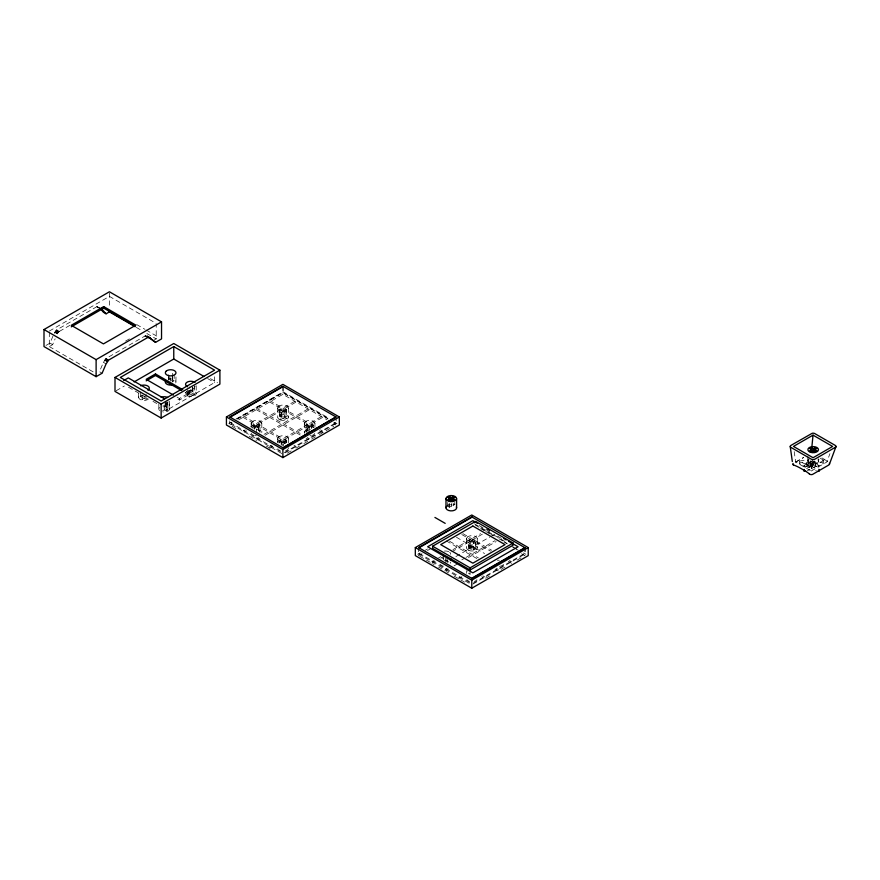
<?xml version="1.0" encoding="UTF-8"?>
<svg xmlns="http://www.w3.org/2000/svg" width="880" height="880" viewBox="0 0 880 880"><rect width="100%" height="100%" fill="white"/><g stroke="black" fill="none" stroke-linecap="round" stroke-linejoin="round"><path stroke-width="0.66" stroke-dasharray="4.4 3.3" d="M811.998 466.125C809.842 458.645 818.323 467.346 813.252 467.379C810.37 466.026 813.791 465.322 814.275 467.379M812.526 465.201C809.71 459.932 819.72 461.131 814.924 465.102C811.085 466.323 813.527 463.507 815.694 464.651M815.584 466.169L815.914 466.213A10.164 5.863 0 0 0 816.453 466.257C827.959 464.31 822.448 460.438 814.484 462.968A10.802 6.237 0 0 0 814.121 463.199L813.967 460.504L813.901 463.342M815.694 466.191L815.694 463.441L819.027 463.221L823.295 460.658L818.433 459.591M811.503 467.962L811.503 465.201L811.492 468.028A11.22 6.479 0 0 1 811.415 468.479L807.4 470.745M811.525 465.333L811.536 468.16A10.67 6.16 0 0 0 811.624 468.468L816.398 470.833M799.766 461.098C802.736 460.57 810.216 458.117 808.632 463.298A10.571 6.105 0 0 1 808.335 462.957L808.071 461.417L809.292 459.745M812.009 460.812L811.932 464.299L810.81 464.31L811.459 462.814L814 464.838M807.961 462.154L808.214 458.711M810.678 463.771L810.689 460.856M812.031 460.999L811.393 461.956L810.678 461.043M810.282 465.223L810.293 462.374L808.885 461.846A3.608 2.068 -3.2 0 0 807.994 461.769C801.196 466.785 817.399 465.168 807.081 464.739M807.29 466.246L807.07 466.279A10.659 6.149 0 0 1 806.432 466.356C795.773 465.047 799.029 460.416 808.17 463.023A11.077 6.402 0 0 1 808.621 463.298L807.983 459.723M794.211 451.638L795.663 462.055L811.217 471.031L812.702 460.394M811.459 465.465L813.054 467.148L817.421 468.952M804.144 467.016L804.496 465.608A5.478 3.08 -0.5 0 1 804.804 464.948L807.202 463.518L806.982 466.334A10.582 6.105 0 0 0 806.509 466.477L805.068 467.346M810.887 466.246C808.874 470.041 807.136 464.343 809.853 463.364C812.966 463.342 810.128 466.631 808.687 467.434M810.887 463.452L808.676 464.53M811.217 471.031L826.815 462.022L829.939 453.64M45.991 345.422L49.984 343.123L53.966 333.795L56.628 329.923L96.778 306.735L98.505 306.856M49.313 332.365L49.313 346.577L52.646 344.663L55.132 338.833M146.377 335.896L144.914 336.061L106.084 358.479L103.433 362.351L99.44 371.679L102.102 373.219M815.914 463.474C817.399 463.485 814.132 463.837 815.793 466.224A11.099 6.413 0 0 1 816.387 466.378L818.158 467.533M815.694 461.868L812.515 462.319M69.916 325.325L59.29 331.452L57.354 333.905L54.692 332.376M813.956 463.287L814.011 463.232A11.154 6.435 0 0 0 814.319 462.891L814.154 460.823M799.59 461.186L799.37 463.474M195.25 386.089L195.107 386.199A5.313 3.069 0 0 1 194.81 386.408M812.24 463.155L812.031 463.76M141.977 395.395L140.481 396.33L142.461 397.386L140.547 398.585L142.175 399.443L144.089 398.244L144.089 395.604M172.513 373.296L172.513 379.896L170.621 381.084L170.621 377.124M144.089 398.244L146.058 399.278L147.554 398.343M194.447 387.926L192.951 388.861L192.951 395.461L190.982 394.427L189.079 395.626L187.451 394.768L187.451 389.488M166.012 401.61L166.012 406.89L164.12 408.089L164.12 405.449M187.451 394.768L189.365 393.569L189.365 386.958M189.365 393.569L187.385 392.513L188.87 391.578L190.85 392.623L192.753 391.424L192.753 384.824M162.338 411.092L164.252 409.893L164.252 404.613M164.252 409.893L166.221 410.927L166.221 404.327L167.717 403.392L167.717 409.992L165.748 408.947L167.64 407.748L167.64 401.148M194.37 385.682L194.447 394.526L192.478 393.481L194.37 392.282L192.753 391.424M166.221 410.927L167.717 409.992M192.951 395.461L194.447 394.526M49.313 331.078L109.417 296.373L156.211 323.4M125.576 341.088L130.284 338.36M152.889 340.824L156.211 338.899L156.211 324.687M116.182 390.731L124.41 385.979M164.56 404.096L169.114 401.467L169.114 408.837L164.45 406.142M177.045 397.144L179.421 398.508L188.727 393.14L188.727 394.669L179.421 400.048L175.857 397.991M169.114 408.837L214.588 382.58L214.588 375.122M235.939 419.1L283.162 391.842L328.955 418.264M228.778 423.643L231.121 422.29M237.006 418.891L282.887 392.403L328.757 418.902M281.776 453.508L229.768 423.467L231.979 422.191M237.512 419.001L282.887 392.799L328.262 419.001M229.768 425.007L231.979 423.731M238.623 419.892L282.887 394.339L327.151 419.903M253.055 428.901L253.055 424.941L254.617 424.039L254.617 429.319M281.512 417.307L279.62 416.207L279.62 409.607L281.182 408.705L281.182 415.305L283.085 416.405L285.065 415.261L286.616 416.163L284.636 417.307L284.636 410.707L286.616 409.552L285.065 408.661L283.085 409.805L283.074 418.209L281.072 419.364L279.51 418.462L279.51 411.862L281.512 410.707L281.512 417.307L279.51 418.462M243.045 431.134L245.256 429.858M250.789 426.668L296.164 400.466M244.156 432.036L246.367 430.76M251.9 427.559L296.164 402.006M254.958 428.681L254.958 426.041L252.956 427.196L254.507 428.098L256.509 426.943L258.401 428.032L259.963 427.13M259.963 432.41L260.062 424.897L258.5 423.995L256.52 425.139L256.509 432.223M260.062 424.897L258.071 426.041L258.071 430.001M279.51 411.862L281.072 412.764L283.074 411.609L284.966 412.698L286.528 411.796M279.62 416.207L281.182 415.305M283.074 418.209L284.966 419.298L286.528 418.396L286.616 409.552M256.322 438.812L258.533 437.536M264.066 434.335L309.441 408.133M259.644 438.427L256.322 440.341L247.467 435.226M265.177 435.237L309.441 409.673M279.62 442.926L279.62 440.286L281.182 439.384L281.182 444.664M308.088 432.652L306.185 431.552L306.185 424.952L307.747 424.05L307.747 430.65L309.65 431.739M269.599 446.479L271.821 445.203M277.354 442.002L322.729 415.811M269.599 448.008L272.921 446.094M278.454 442.904L322.729 417.34M281.523 444.026L281.523 441.386L279.521 442.541L281.072 443.432L283.074 442.277L284.966 443.377L286.528 442.464M286.627 442.871L286.627 440.231L285.065 439.329L283.085 440.484L283.074 447.568M306.086 432.487L306.086 427.207L308.088 426.041L308.088 431.332M313.192 427.537L313.192 424.897L311.63 423.995L309.65 425.139L309.639 432.223M286.627 440.231L284.647 441.375L284.647 444.015M306.086 427.207L307.637 428.098L309.639 426.943L311.531 428.032L313.093 427.13M313.192 424.897L311.212 426.041L311.212 428.681M306.185 431.552L307.747 430.65M284.339 452.507L336.281 422.51L335.995 418.363M285.098 452.87L336.006 423.478L335.995 422.323M287.309 453.123L293.953 449.295M299.486 446.094L296.164 448.019L293.953 446.732M303.908 443.542L309.441 440.352L306.13 438.427M311.663 439.065L318.296 435.237M319.407 434.599L333.795 426.283M447.777 502.392L447.777 506.352L449.779 505.197L447.887 504.108M447.777 506.352L449.339 507.254L451.341 506.099L453.233 507.188L453.233 503.228M452.903 505.197L454.883 504.042M417.67 554.268L420.013 552.904M425.293 550.253L427.504 548.977M421.971 553.707L418.66 555.621L418.66 548.878M427.504 550.517L430.826 548.592M468.512 540.232L470.074 539.33L470.074 545.93L471.966 547.03L473.957 545.875L475.508 546.777L475.508 540.177L473.957 539.275L471.966 540.419L471.966 548.823L469.964 549.978L468.402 549.087L468.512 540.232L470.404 541.332L470.404 547.932L468.402 549.087M431.937 561.759L434.148 560.483M438.57 557.931L440.792 556.644M452.958 549.615L480.634 533.643M431.937 563.299L435.259 561.374M440.792 558.184L444.103 556.27M451.858 551.793L482.845 533.907M470.404 541.332L468.402 542.487L469.964 543.378L471.966 542.223L473.847 543.312L475.42 542.41L475.42 549.01L473.847 549.923L471.966 548.823M475.508 540.177L473.528 541.321L473.528 547.921L475.42 549.01M470.074 545.93L468.512 546.832L470.404 547.932M445.412 562.364L447.392 561.209L448.954 562.111M455.895 556.556L489.841 536.965M490.974 536.305L494.362 534.347L501.402 538.406M473.528 547.921L475.508 546.777M445.214 569.426L447.425 568.15M461.813 559.845L465.135 557.931M466.246 557.293L495.022 540.672M448.536 569.052L445.214 570.966L438.57 567.127M454.069 565.851L457.391 563.937M468.457 557.546L496.122 541.574M458.491 578.633L461.813 576.719M473.231 583.121L525.173 553.135L525.173 547.844M472.879 584.133L524.898 554.092M489.478 576.081L485.056 578.633L481.734 576.719M504.977 567.138L498.333 570.966L495.022 569.052M517.154 560.109L523.798 556.27M795.663 462.055L803.462 457.545M795.707 462.099L803.66 457.512M807.466 461.824L809.897 462.616M811.646 465.773L806.3 468.325M806.751 463.584L803.836 463.397L799.414 461.593M448.69 551.683L448.316 551.518A5.313 3.069 0 0 0 444.268 551.078M816.464 463.694L818.158 464.97L818.983 467.434M172.513 379.896L174.141 380.754L172.249 381.942L172.249 375.342M166.012 406.89L167.64 407.748M820.149 458.172L826.815 462.022M334.642 422.301L336.996 423.654M333.795 422.202L336.006 423.478M333.795 423.731L336.006 425.007M269.599 400.466L314.985 426.668M320.518 429.869L322.729 431.145M136.653 324.544L144.947 329.329M146.135 330.011L159.159 337.535M269.599 402.006L313.874 427.57M319.407 430.76L322.729 432.674M279.62 409.607L281.512 410.707M306.185 424.952L308.088 426.041M136.323 327.415L142.175 330.792M146.85 333.498L156.211 338.899M479.138 525.558L492.019 532.994M474.408 523.82L507.463 542.905M97.317 306.669L99.968 308.209M97.053 306.691L99.704 308.231M475.299 525.063L489.423 533.214M490.589 533.896L494.12 535.931M498.828 538.648L507.067 543.411M512.941 546.799L517.649 549.527M523.534 552.915L525.877 554.279M96.778 306.735L99.44 308.275M480.623 528.539L483.945 530.453M486.167 531.729L489.478 533.643M503.866 541.959L507.188 543.873M511.621 546.425L513.832 547.701M514.943 548.339L518.265 550.264M145.673 335.896L148.324 337.425M145.42 335.929L148.082 337.469M145.167 335.984L147.829 337.524M144.914 336.061L147.565 337.601M521.576 553.718L524.898 555.632L524.898 548.889M284.636 417.307L286.528 418.396M210.441 378.653L217.536 382.756M207.592 378.543L214.588 382.58M256.322 408.133L301.697 434.335M307.23 437.536L309.441 438.812M256.322 409.673L300.597 435.237M462.924 533.643L491.7 550.264M509.41 560.483L511.621 561.759M461.813 534.545L490.589 551.155M508.299 561.385L511.621 563.299M456.467 537.295L484.583 553.531M243.045 415.8L288.42 442.002M293.953 445.203L296.164 446.479M243.045 417.34L288.42 443.542M253.055 424.941L254.958 426.041M279.62 440.286L281.523 441.386M260.062 431.497L258.5 430.595L258.5 423.995M449.636 541.31L478.412 557.931M496.122 568.15L498.333 569.437M446.325 540.925L477.312 558.822M186.351 391.765L188.727 393.14M185.163 392.612L188.727 394.669M230.032 422.51L281.699 452.32M231.979 426.283L238.623 430.122M266.288 446.094L272.921 449.933M482.845 575.817L485.056 577.104M56.628 329.923L59.29 331.452M106.084 358.479L108.746 360.008M56.364 330.187L59.026 331.716M105.82 358.743L108.482 360.272M56.1 330.462L58.762 332.002M105.556 359.018L108.218 360.558M55.847 330.759L58.509 332.288M105.303 359.304L107.965 360.844M55.594 331.056L58.256 332.596M105.061 359.612L107.712 361.152M55.363 331.375L58.014 332.904M104.819 359.931L107.47 361.46M55.132 331.694L57.783 333.234M104.588 360.25L107.25 361.79M54.912 332.035L57.563 333.564M103.433 362.351L106.084 363.891M441.848 557.821L443.399 558.712M468.413 573.155L469.964 574.057M469.689 582.439L418.924 553.135L418.924 550.495M418.66 554.092L469.557 583.495M128.491 387.222L148.313 398.662M152.977 401.357L157.641 404.052M419.76 556.259L434.148 564.575M446.325 571.604L448.536 572.88M454.069 576.081L466.235 583.11M49.984 343.123L52.646 344.663M49.313 346.577L96.118 373.593M823.306 460.57L823.306 463.243M818.477 458.722L818.477 461.351M807.851 456.016L807.851 461.274M477.246 538.703L477.246 547.921M473.957 539.275L473.847 549.923M470.074 569.998L470.074 575.289M469.964 543.378L469.964 549.978M466.62 538.637L466.62 547.855M466.631 570.647L466.631 573.309M454.795 502.326L454.795 504.966M451.341 503.459L451.341 506.099M449.339 503.294L449.339 507.254M447.293 559.977L447.293 562.617M446.963 556.655L446.963 561.935M445.412 558.404L445.401 561.517M443.509 555.984L443.509 559.944M314.93 423.423L314.93 427.416M311.63 423.995L311.63 429.275M307.637 428.098L307.637 430.738M304.304 423.357L304.304 432.564M288.354 408.089L288.354 417.296M288.365 438.768L288.365 442.75M285.065 408.661L285.065 415.261M285.065 439.329L285.065 443.3M284.966 412.698L284.966 419.298M283.162 386.551L283.162 391.842M282.887 386.298L282.887 394.339M281.072 412.764L281.072 419.364M277.739 408.023L277.739 417.23M277.739 438.691L277.739 442.684M261.8 423.423L261.8 432.63M258.401 428.032L258.401 430.672M251.174 423.357L251.174 427.35M229.768 420.871L229.768 423.467M196.196 385.77L196.196 393.646M192.478 386.881L192.478 393.481M190.982 389.147L190.982 394.427M190.85 389.983L190.85 392.623M189.079 390.346L189.079 395.626M179.421 398.508L179.421 400.048M175.967 376.893L175.967 382.118M174.141 374.154L174.218 381.667M172.722 377.333L172.722 381.293M169.466 401.236L169.466 409.112M169.125 375.43L169.125 379.39M168.839 377.498L168.839 380.138M168.641 374.759L168.641 380.039M165.748 402.347L165.748 408.947M158.84 403.832L158.84 409.046M146.058 393.998L146.058 399.278M142.175 395.483L142.175 399.443M140.547 391.985L140.547 398.585M138.677 393.481L138.677 397.397M109.417 293.084L109.417 308.011M168.432 379.225A5.313 3.069 0 0 1 174.152 379.709A5.313 3.069 0 0 1 175.736 382.921M188.254 390.885A5.313 3.069 0 0 1 196.02 392.755A5.313 3.069 0 0 1 190.905 396.616A5.313 3.069 0 0 1 185.746 392.777M185.889 392.513A5.313 3.069 0 0 1 186.813 391.578M192.896 387.178A5.313 3.069 0 0 1 192.456 387.266M162.822 406.043A5.313 3.069 0 0 1 169.477 408.98A5.313 3.069 0 0 1 162.932 412.005M159.61 410.597A5.313 3.069 0 0 1 159.544 407.495M148.478 399.003A5.313 3.069 0 0 1 140.316 399.586A5.313 3.069 0 0 1 140.954 394.845M288.343 447.7A5.313 3.069 0 0 1 284.834 450.901M280.313 450.637A5.313 3.069 0 0 1 278.905 449.922M278.377 449.471A5.313 3.069 0 0 1 277.882 448.712M281.49 445.071A5.313 3.069 0 0 1 283.811 444.972M256.421 435.732A5.313 3.069 0 0 1 255.035 435.622M254.155 435.424A5.313 3.069 0 0 1 252.329 434.588M251.812 434.126A5.313 3.069 0 0 1 251.317 433.367M256.311 429.605A5.313 3.069 0 0 1 261.767 432.366M314.754 433.444A5.313 3.069 0 0 1 312.257 435.336M311.399 435.556A5.313 3.069 0 0 1 310.024 435.732M304.447 433.378A5.313 3.069 0 0 1 310.376 429.638M476.949 579.656A5.313 3.069 0 0 1 474.166 581.416M469.612 581.383A5.313 3.069 0 0 1 466.895 579.59M467.511 571.109A5.313 3.069 0 0 1 467.269 570.878M503.514 564.322A5.313 3.069 0 0 1 502.579 565.257M502.26 565.466A5.313 3.069 0 0 1 499.378 566.313M497.398 560.296A5.313 3.069 0 0 1 499.268 560.252M443.476 566.148A5.313 3.069 0 0 1 441.54 565.411M441.221 565.202A5.313 3.069 0 0 1 440.33 564.256M444.268 560.285A5.313 3.069 0 0 1 447.491 560.472M450.34 562.188A5.313 3.069 0 0 1 450.692 563.255M449.669 552.266A5.313 3.069 0 0 1 450.67 554.312M447.535 505.648A5.313 3.069 0 0 1 454.432 505.34M821.997 457.908A62.865 45.133 76.8 0 1 824.098 459.272M824.12 459.195A59.059 42.405 76.8 0 1 828.476 462.341M817.828 459.778A5.313 3.069 0 0 1 813.109 464.31A5.313 3.069 0 0 1 808.555 459.723M807.081 463.562L807.07 466.279L807.081 463.529M252.263 421.597L251.988 421.817A5.313 3.069 0 0 0 252.989 425.766L253.352 425.931A5.313 3.069 0 0 0 260.557 425.425L260.843 425.205A5.313 3.069 0 0 0 259.798 421.058L259.424 420.904A5.313 3.069 0 0 0 252.263 421.597M278.828 406.252L278.553 406.483A5.313 3.069 0 0 0 279.543 410.432L279.917 410.597A5.313 3.069 0 0 0 287.122 410.091L287.408 409.871A5.313 3.069 0 0 0 286.363 405.724L285.989 405.559A5.313 3.069 0 0 0 278.828 406.252M278.828 436.931L278.564 437.151A5.313 3.069 0 0 0 279.554 441.1L279.917 441.276A5.313 3.069 0 0 0 287.122 440.77L287.408 440.55A5.313 3.069 0 0 0 286.374 436.403L285.989 436.238A5.313 3.069 0 0 0 278.828 436.931M305.393 421.597L305.129 421.817A5.313 3.069 0 0 0 306.119 425.766L306.482 425.942A5.313 3.069 0 0 0 313.687 425.425L313.973 425.216A5.313 3.069 0 0 0 312.939 421.069L312.554 420.904A5.313 3.069 0 0 0 305.393 421.597M467.709 536.877L467.445 537.097A5.313 3.069 0 0 0 468.435 541.046L468.798 541.222A5.313 3.069 0 0 0 476.014 540.705L476.3 540.496A5.313 3.069 0 0 0 475.255 536.349L474.87 536.184A5.313 3.069 0 0 0 467.709 536.877M280.038 419.859A5.313 3.069 0 0 0 288.343 417.571A5.313 3.069 0 0 0 280.753 414.568A5.313 3.069 0 0 0 280.038 419.859M468.93 550.484A5.313 3.069 0 0 0 477.235 548.185A5.313 3.069 0 0 0 469.645 545.182A5.313 3.069 0 0 0 468.93 550.484"/><path stroke-width="1.32" d="M809.292 473.924A2.442 1.639 11.5 0 0 812.746 474.298L828.696 465.058A2.64 1.815 9.8 0 0 829.488 463.958L829.477 463.639A2.365 1.639 6.4 0 0 829.378 463.309M811.767 447.931L813.032 435.138L832.612 446.446L813.065 457.732L793.485 446.424L813.032 435.138M282.865 447.722L336.006 416.966L282.887 386.298L229.768 416.955L283.162 447.898L336.006 416.966M804.232 469.447L803.946 471.207L805.794 471.24M829.411 464.277L835.978 446.6M835.659 447.106L814.814 459.206A2.453 1.419 0 0 1 811.36 459.195L790.955 447.414A2.453 1.419 0 0 1 790.922 445.412L812.163 433.301A2.354 1.364 0 0 1 814.77 433.576L835.318 445.445A2.365 1.364 0 0 1 835.659 447.106M150.227 337.931L147.565 337.601L108.746 360.008L106.084 363.891L102.102 373.219L96.118 376.673L44 346.577L44 329.538L109.417 291.775L161.535 321.86L161.535 338.899L155.551 342.353L147.565 336.402L155.551 342.353M103.697 306.581L71.258 325.314L103.433 343.893L135.872 325.16L103.697 306.581L103.697 308.121L71.258 326.854M101.035 309.43L103.433 312.268L106.084 313.797L109.417 311.883L135.157 326.744M44 329.538L96.118 359.623L161.535 321.86M115.005 377.443L173.767 343.508L219.901 370.15L219.901 384.12L161.139 418.044L115.005 391.413L115.005 377.443L161.139 404.074L219.901 370.15M173.767 346.588L120.329 377.443L161.139 401.005L214.588 370.15L173.767 346.588L173.767 359.018L134.134 381.909M123.739 380.534L128.304 377.905L164.45 398.772M182.787 389.708L155.485 373.945L146.179 379.324L173.481 395.087M146.179 380.853L155.485 375.485L181.61 390.566M226.424 416.955L282.887 384.362L339.339 416.966L339.339 425.018L282.887 457.611L226.424 425.007L226.424 416.955L282.887 449.559L339.339 416.966M230.032 417.23L283.162 386.551M452.903 501.226L452.903 498.586L454.883 497.442L453.332 496.551L451.341 497.695L449.449 496.606L447.887 497.508L449.779 498.597L449.779 501.237M449.779 498.597L447.777 499.752L449.339 500.654L451.341 499.499L453.233 500.588L454.795 499.686L452.903 498.586M415.316 547.58L471.768 514.987L528.231 547.591L528.231 555.632L471.779 588.225L415.316 555.621L415.316 547.58L471.779 580.184L528.231 547.591M418.924 547.844L472.054 517.176M432.619 546.205L475.618 521.378L513.117 543.026L513.117 545.171L470.118 569.998L432.619 548.35L432.619 546.205L470.118 567.853L513.117 543.026M450.263 559.812L451.374 559.174M471.768 578.259L524.898 547.591M814.77 452.155L814.77 449.636L816.75 448.492L815.199 447.59L813.208 448.734L811.228 447.59L809.666 448.492L811.646 449.636L811.646 452.166M811.646 449.636L809.644 450.791L811.206 451.693L813.208 450.538L815.199 451.682L816.761 450.78L814.77 449.636M817.916 471.273L819.203 471.13L819.192 470.349M793.386 464.915L793.804 465.069A55.979 31.878 59.3 0 1 798.072 466.917L799.106 467.467A76.043 43.252 59.3 0 1 804.408 470.536M101.167 308.396L106.084 313.797M477.631 523.413L472.868 520.663L427.669 546.766L472.868 572.858L518.067 546.766L508.552 541.266M487.146 528.902L489.522 530.277M503.8 538.516L506.176 539.891M103.697 308.121L134.717 326.029M147.268 336.402L149.259 337.469M147.037 336.38L148.808 337.403M173.767 359.018L204.094 376.519M434.918 517.429L445.203 523.369M818.862 469.304L819.104 470.063M790.24 446.6L792.319 461.538M815.199 447.59L815.199 451.374M813.208 448.734L813.208 451.253M811.228 447.59L811.228 451.374M471.779 580.184L471.779 588.225M470.118 567.853L470.118 569.998M456.61 498.718A5.313 3.069 0 0 1 448.492 501.215A5.313 3.069 0 0 1 448.789 495.902A5.313 3.069 0 0 1 456.61 498.718L456.61 507.925M453.332 496.551L453.332 500.511M451.341 497.695L451.341 500.335M449.449 496.606L449.449 500.566M445.984 498.641L445.984 507.859M282.887 449.559L282.887 457.611M161.139 404.074L161.139 418.044M155.485 373.945L155.485 375.485M96.118 359.623L96.118 376.673M172.216 384.945A5.313 3.069 0 0 1 166.661 384.032A5.313 3.069 0 0 1 165.825 380.732M187.572 386.738A5.313 3.069 0 0 1 186.274 382.811L186.527 382.58A5.313 3.069 0 0 1 193.633 381.711L194.018 381.865A5.313 3.069 0 0 1 195.041 382.426M161.117 397.287A5.313 3.069 0 0 1 166.903 397.177L167.288 397.331A5.313 3.069 0 0 1 167.662 397.496M147.917 390.225A5.313 3.069 0 0 0 148.214 390.016L148.478 389.796A5.313 3.069 0 0 0 147.125 385.671L146.729 385.528A5.313 3.069 0 0 0 140.58 385.803M456.335 506.858A5.313 3.069 0 0 1 450.769 510.873A5.313 3.069 0 0 1 446.688 506.297M793.496 464.86A2.453 1.012 -5.8 0 1 793.21 463.496M804.408 470.437A59.345 33.836 59.4 0 1 809.314 473.814M166.298 371.052L166.045 371.283A5.313 3.069 0 0 0 167.332 375.199L167.717 375.364A5.313 3.069 0 0 0 174.878 374.671L175.153 374.44A5.313 3.069 0 0 0 173.789 370.326L173.404 370.172A5.313 3.069 0 0 0 166.298 371.052M471.768 516.912L418.66 547.58L472.054 578.523L525.173 547.844L471.768 516.912M472.868 526.042L440.704 544.61L472.868 563.178L505.032 544.61L472.868 526.042M810.359 452.254A5.313 3.069 0 0 0 818.477 449.757A5.313 3.069 0 0 0 810.656 446.952A5.313 3.069 0 0 0 810.359 452.254"/></g></svg>
